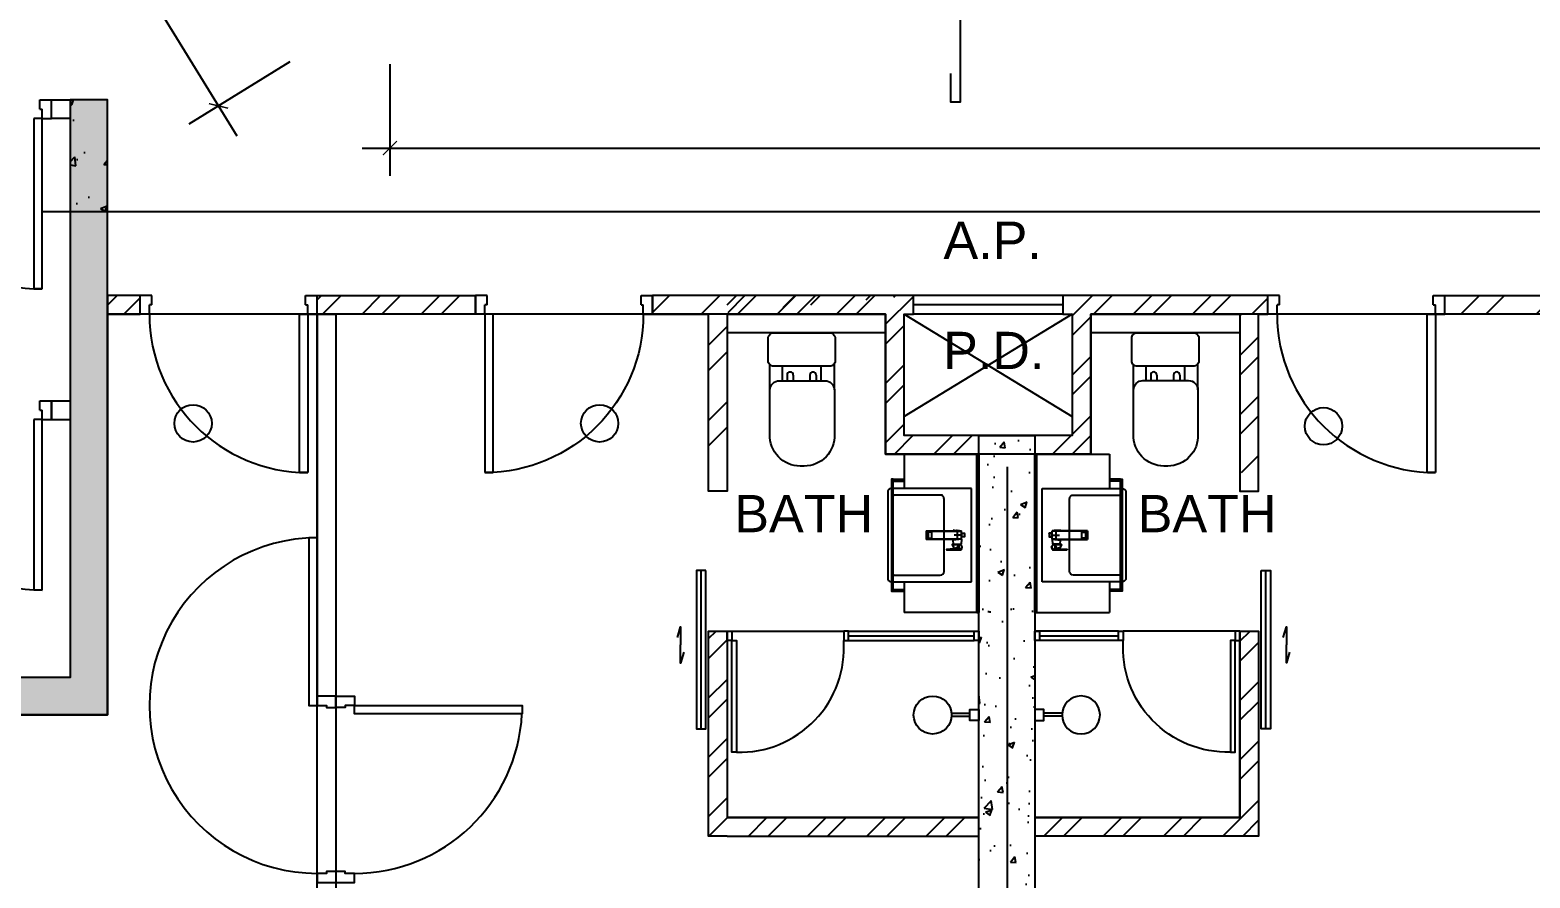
# Model space of a CAD drawing. Header units: millimetres. Extents: x 0 to 70486, y 148 to 42536.
# Drawn here: x 21259 to 29306, y 16343 to 20892 of the extents above; entities that cross this region are included whole.
import ezdxf
from ezdxf.enums import TextEntityAlignment as Align

# ---------------------------------------------------------------- set-up
doc = ezdxf.new("R2010")
doc.units = ezdxf.units.MM
doc.linetypes.add('CENTERX2', pattern=[101.6, 63.5, -12.7, 12.7, -12.7])
doc.layers.get('Defpoints').update_dxf_attribs({"color": 8})
for name, color, linetype in [('Default', 8, 'Continuous'), ('Door', 8, 'Continuous'), ('Dry Wall', 8, 'Continuous'), ('FSD', 8, 'Continuous'), ('GBP A.P.', 8, 'Continuous'), ('GBP Dim', 8, 'Continuous'), ('GBP Text 200', 8, 'Continuous'), ('grid', 8, 'CENTERX2'), ('hatch', 8, 'Continuous'), ('LP-Furn built-in', 8, 'Continuous'), ('LP-Furn built-in 2', 8, 'Continuous'), ('LP-Sanitary', 8, 'Continuous'), ('LP-WC', 8, 'Continuous'), ('metal louvres', 8, 'Continuous'), ('PD', 8, 'Continuous'), ('PD DOOR', 8, 'Continuous'), ('TEXT', 8, 'Continuous'), ('TEXT Ref', 8, 'Continuous'), ('WALL-NEW', 8, 'Continuous'), ('WALL-STRUCTURE', 8, 'Continuous'), ('zzz-room mix', 8, 'Continuous')]:
    doc.layers.add(name, color=color, linetype=linetype)
doc.layers.add('LP-Nonplot', color=8, linetype='Continuous', plot=False)
doc.styles.add('BH', font='arial.ttf')
doc.dimstyles.new('200 GBP', dxfattribs={"dimscale": 1.5, "dimtxt": 150, "dimasz": 50, "dimexe": 125, "dimexo": 50, "dimgap": 50, "dimtad": 1, "dimdec": 0, "dimzin": 0, "dimdsep": 46, "dimtxsty": 'BH', "dimblk": 'ARCHTICK', "dimcen": 0.09, "dimdle": 125, "dimclrd": 9, "dimclre": 9, "dimclrt": 1, "dimadec": 0, "dimazin": 0, "dimtfac": 1, "dimtdec": 0, "dimtix": 1, "dimtmove": 2, "dimatfit": 3, "dimldrblk": 'ARCHTICK', "dimfxl": 300, "dimfxlon": 1, "dimtolj": 1, "dimtzin": 0, "dimarcsym": 0})
pattern_1 = [(45, (1389.7, 9637.85), (-202.0558, 202.0558), []), (45, (1524.4, 9637.85), (-202.0558, 202.0558), [])]
pattern_2 = [(45, (-1501, -7082.12), (-159.099, 159.099), []), (45, (-1394.93, -7082.12), (-159.099, 159.099), [])]
pattern_3 = [(45, (-1501, -7182.22), (-159.099, 159.099), []), (45, (-1394.93, -7182.22), (-159.099, 159.099), [])]

# ---------------------------------------------------------------- blocks, each defined once
blk = doc.blocks.new('DR1CL2')
at = {"layer": 'Door'}
for p, q in [((50, 0), (0, 0)), ((0, 0), (0, -75)), ((50, 0), (50, -50)), ((0, -75), (0, -100)), ((62.5, -50), (50, -50)), ((62.5, -50), (62.5, -100)), ((62.5, -100), (0, -100))]:
    blk.add_line(p, q, dxfattribs=at)
blk = doc.blocks.new('DR1CD')
at = {"layer": 'Door'}
for p, q in [((0, 1), (45, 1)), ((0, 1), (0, 0)), ((45, 0), (45, 1)), ((0, 0), (45, 0))]:
    blk.add_line(p, q, dxfattribs=at)
blk = doc.blocks.new('DR1CM')
at = {"layer": 'Door'}
blk.add_arc((0, 0), 1, 0, 90, dxfattribs=at)
blk = doc.blocks.new('Door 850')
for p, q in [((38290.6, 34986.6), (38290.6, 35836.6)), ((38290.6, 35836.6), (38335.6, 35836.6)), ((38335.6, 35836.6), (38335.6, 34986.6)), ((38240.6, 34986.6), (38240.6, 34911.6)), ((38290.6, 34986.6), (38240.6, 34986.6)), ((38290.6, 34986.6), (38290.6, 34936.6)), ((38335.6, 34986.6), (38290.6, 34986.6)), ((38303.1, 34936.6), (38290.6, 34936.6)), ((38303.1, 34936.6), (38303.1, 34886.6)), ((39128.1, 34936.6), (39140.6, 34936.6)), ((39128.1, 34936.6), (39128.1, 34886.6)), ((39140.6, 34986.6), (39140.6, 34936.6)), ((39140.6, 34986.6), (39190.6, 34986.6)), ((39190.6, 34986.6), (39190.6, 34911.6)), ((38240.6, 34911.6), (38240.6, 34886.6)), ((38303.1, 34886.6), (38240.6, 34886.6)), ((39128.1, 34886.6), (39190.6, 34886.6)), ((39190.6, 34911.6), (39190.6, 34886.6))]:
    blk.add_line(p, q)
blk.add_arc((38290.6, 34986.6), 850, 359.99995, 89.99772)
blk = doc.blocks.new('pln_toilet')
for p, q in [((-170.1, -306.5), (-170.1, -171.6)), ((-78.2, -226.9), (-78.2, -256.5)), ((-45, -226.9), (-45, -256.5)), ((44.7, -226.9), (44.7, -256.5)), ((77.9, -226.9), (77.9, -256.5)), ((175.5, -306.5), (175.5, -165.2))]:
    blk.add_line(p, q)
for points in [[(180, -30), (180, -149.3, -0.414214), (150, -179.3), (-150, -179.3, -0.414214), (-180, -149.3), (-180, -30, -0.414214), (-150, 0), (150, 0, -0.414214)], [(175.5, -306.5), (175.5, -545.1, -0.424695), (14, -715.1), (-7.8, -715.1, -0.423698), (-170.1, -545.1), (-170.1, -306.5, -0.414214), (-120.1, -256.5), (125.5, -256.5, -0.414214)]]:
    blk.add_lwpolyline(points, format="xyb", close=True)
for points in [[(-101.9, -256.5), (-101.9, -179.3)], [(102.9, -179.3), (102.9, -256.5)]]:
    blk.add_lwpolyline(points)
for centre in [(-61.6, -226.9), (61.3, -226.9)]:
    blk.add_arc(centre, 16.6, 0, 180)
blk = doc.blocks.new('pln_shower head')
at = {"ltscale": 100}
for points in [[(101, 9.1), (200, 9.1)], [(101, -5.9), (200, -5.9)]]:
    blk.add_lwpolyline(points, dxfattribs=at)
at = {"ltscale": 0.5}
blk.add_lwpolyline([(248, 30.1), (248, -29.9), (200, -29.9), (200, 30.1)], close=True, dxfattribs=at)
at = {"ltscale": 100}
blk.add_circle((0, 0), 101.9, dxfattribs=at)
blk = doc.blocks.new('_ArchTick')
at = {"color": 0, "const_width": 0.1}
blk.add_lwpolyline([(0.5, 0.5), (-0.5, -0.5)], dxfattribs=at)
blk = doc.blocks.new('*D326')
at = {"layer": 'Defpoints', "color": 0, "transparency": 16777216}
for p in [(21526.9, 23209.5), (22946.5, 20900.9), (22270, 20484.9)]:
    blk.add_point(p, dxfattribs=at)
at = {"layer": 'GBP Dim', "color": 9, "lineweight": -2, "transparency": 16777216}
for p, q in [((21233.7, 23029.2), (20690.6, 22695.2)), ((20752.1, 22953.2), (22368.2, 20325.2)), ((22653.3, 20720.6), (22110.3, 20386.7))]:
    blk.add_line(p, q, dxfattribs=at)
at = {"layer": 'GBP Dim', "color": 9, "lineweight": -2, "transparency": 16777216, "xscale": 75, "yscale": 75, "zscale": 75}
for p, rotation in [((20850.4, 22793.5), 121.5887666786611), ((22270, 20484.9), 301.5887666786611)]:
    blk.add_blockref('_ArchTick', p, dxfattribs=dict(at, rotation=rotation))
at = {"layer": 'GBP Dim', "transparency": 16777216, "insert": (21721.9, 21738.6), "char_height": 225, "attachment_point": 5, "rotation": 301.58877, "style": 'BH'}
blk.add_mtext('\\A1;2710', dxfattribs=at)
blk = doc.blocks.new('*D328')
at = {"layer": 'Defpoints', "color": 0, "transparency": 16777216}
for p in [(23189.8, 20821.8), (41669.8, 20821.8), (41669.8, 20259)]:
    blk.add_point(p, dxfattribs=at)
at = {"layer": 'GBP Dim', "color": 9, "lineweight": -2, "transparency": 16777216}
for p, q in [((23189.8, 20709), (23189.8, 20109)), ((41669.8, 20709), (41669.8, 20109)), ((23039.8, 20259), (41819.8, 20259))]:
    blk.add_line(p, q, dxfattribs=at)
at = {"layer": 'GBP Dim', "color": 9, "lineweight": -2, "transparency": 16777216, "xscale": 75, "yscale": 75, "zscale": 75, "rotation": 180}
blk.add_blockref('_ArchTick', (23189.8, 20259), dxfattribs=at)
at = {"layer": 'GBP Dim', "color": 9, "lineweight": -2, "transparency": 16777216, "xscale": 75, "yscale": 75, "zscale": 75}
blk.add_blockref('_ArchTick', (41669.8, 20259), dxfattribs=at)
at = {"layer": 'GBP Dim', "transparency": 16777216, "insert": (32429.8, 20448.9), "char_height": 225, "attachment_point": 5, "style": 'BH'}
blk.add_mtext('\\A1;18480', dxfattribs=at)
blk = doc.blocks.new('SEANNOT_GROUP2')
at = {"layer": 'Default'}
blk.add_line((81.5, 351.1), (81.5, 317.9), dxfattribs=at)
blk = doc.blocks.new('SEANNOT_GROUP3')
at = {"layer": 'Default'}
blk.add_line((99.8, 335.2), (63.8, 335.2), dxfattribs=at)
blk = doc.blocks.new('ghtfdgd')
at = {"layer": 'LP-Sanitary'}
for p, q in [((79230.7, -114993.6), (79230.7, -114979.6)), ((79231.2, -114979.1), (79250.2, -114979.1)), ((79250.7, -114979.6), (79250.7, -114993.6)), ((79214.2, -115039.6), (79218.2, -114994.6)), ((79217.1, -115027.9), (79214.2, -115039.6)), ((79217.1, -115039.6), (79214.2, -115039.6)), ((79215.7, -115019.1), (79215.7, -115005.6)), ((79215.7, -115005.6), (79217.2, -115005.6)), ((79220.2, -114994.6), (79217.1, -115027.9)), ((79217.5, -115184.4), (79217.1, -115027.9)), ((79220.2, -114994.6), (79218.2, -114994.6)), ((79218.9, -115183.4), (79220.2, -114994.6)), ((79261.1, -114994.6), (79220.2, -114994.6)), ((79250.2, -114994.1), (79231.2, -114994.1)), ((79238.9, -114994.1), (79238.9, -114994.6)), ((79242.4, -114994.6), (79242.4, -114994.1)), ((79263.2, -114994.6), (79261.1, -114994.6)), ((79261.1, -114994.6), (79262.4, -115183.4)), ((79264.2, -115027.9), (79261.1, -114994.6)), ((79263.2, -114994.6), (79288.7, -114996.6)), ((79263.2, -114994.6), (79267.1, -115039.6)), ((79264.2, -115027.9), (79263.8, -115184.4)), ((79264.2, -115027.9), (79267.1, -115039.6)), ((79267.1, -115039.6), (79264.2, -115039.6)), ((79288.7, -115037.7), (79267.1, -115039.6)), ((79288.7, -115037.7), (79288.7, -114996.6)), ((79290.7, -115009.4), (79290.7, -115000.9)), ((79290.7, -115009.6), (79290.7, -115009.4)), ((79290.7, -115010.3), (79290.7, -115009.6)), ((79290.7, -115044.4), (79290.7, -115010.3)), ((79290.7, -115044.7), (79290.7, -115044.4)), ((79290.9, -115010.4), (79310.4, -115018.6)), ((79290.9, -115010.4), (79290.9, -115044.5)), ((79290.9, -115044.5), (79310.4, -115036.3)), ((79310.7, -115017.8), (79291, -115009.5)), ((79291, -115009.5), (79291, -115009.5)), ((79291, -115009.5), (79291, -115009.5)), ((79291, -115044.9), (79310.7, -115036.6)), ((79310.4, -115018.6), (79310.5, -115018.7)), ((79310.4, -115036.3), (79310.5, -115036.2)), ((79310.5, -115018.7), (79310.5, -115027.4)), ((79310.5, -115036.2), (79310.5, -115027.4)), ((79310.7, -115017.8), (79314.8, -115009.2)), ((79313.5, -115028.9), (79313.5, -115020.8)), ((79313.5, -115020.8), (79317.3, -115050.9)), ((79313.5, -115028.9), (79313.5, -115036.9)), ((79313.5, -115036.9), (79317.3, -115075.5)), ((79313.5, -115037), (79317.3, -115075.5)), ((79315.2, -115010.7), (79313.6, -115020.4)), ((79313.6, -115020.5), (79313.6, -115020.4)), ((79317.3, -115050.5), (79313.6, -115020.5)), ((79315.2, -115010.7), (79317.3, -115050.4)), ((79318, -115050.2), (79316, -115010.5)), ((79317.3, -115002.9), (79318.9, -114997.5)), ((79319.4, -115044.7), (79317.3, -115002.9)), ((79317.3, -115050.4), (79317.3, -115050.5)), ((79317.3, -115051.4), (79317.3, -115063.3)), ((79317.3, -115075.1), (79317.3, -115063.3)), ((79317.7, -115051.6), (79318.9, -115052.3)), ((79317.7, -115063.5), (79317.7, -115051.6)), ((79317.7, -115063.5), (79317.7, -115075.4)), ((79319.4, -115051), (79318, -115050.2)), ((79318.7, -114997.4), (79318.9, -114997.5)), ((79319.3, -114997.6), (79318.9, -114997.4)), ((79318.9, -114997.5), (79319.4, -114997.7)), ((79318.9, -115074.8), (79318.9, -115052.3)), ((79319.4, -114997.7), (79319.4, -115044.7)), ((79319.4, -115044.7), (79319.4, -115051)), ((79319.8, -115045.3), (79319.8, -114998.3)), ((79319.8, -115051.6), (79319.8, -115045.3)), ((79319.8, -115051.9), (79319.8, -115051.6)), ((79319.8, -115051.9), (79319.8, -115074.4)), ((79317.7, -115075.4), (79318.9, -115074.8)), ((79318, -115076), (79319.3, -115075.3)), ((79319.8, -115074.4), (79319.8, -115074.6)), ((79218.9, -115183.4), (79217.5, -115184.4)), ((79217.5, -115184.4), (79263.8, -115184.4)), ((79262.4, -115183.4), (79218.9, -115183.4)), ((79225, -115154.8), (79225, -115173.1)), ((79255.3, -115153.8), (79226, -115153.8)), ((79255.3, -115154), (79226, -115154)), ((79226, -115174.1), (79255.3, -115174.1)), ((79256.3, -115173.1), (79256.3, -115154.8)), ((79262.4, -115183.4), (79263.8, -115184.4))]:
    blk.add_line(p, q, dxfattribs=at)
for centre, radius, start, end in [((79231.2, -114979.6), 0.5, 90, 180), ((79250.2, -114979.6), 0.5, 0, 90), ((79240.7, -115019.1), 25, 180, 185.74251), ((79231.2, -114993.6), 0.5, 180, 270), ((79250.2, -114993.6), 0.5, 270, 0), ((79280.3, -115017.1), 20, 56.8024, 65.16541), ((79280.3, -115017.1), 20, 294.83459, 301.61275), ((79290.9, -115000.9), 0.2, 127.85265, 180), ((79290.9, -115044.7), 0.2, 180.01397, 293.04704), ((79511, -115282.7), 357.7, 125.84981, 127.98251), ((79530.3, -115308.3), 389.7, 125.92638, 127.88363), ((79234, -109870), 5139.5, 270.63577, 270.89969), ((79227.2, -108854.2), 6155.7, 270.59451, 270.81562), ((79288.3, -115009.7), 2.67, 3.1953, 9.33669), ((79301.7, -114992.9), 0.28, 69.68638, 135.20106), ((79319.7, -114996.5), 23.1, 247.12521, 247.49949), ((79339.3, -115104.4), 73.6, 112.75714, 112.87481), ((79312.3, -115020.9), 1.23, 6.09456, 11.51592), ((79308.7, -115037.4), 4.84, 5.24499, 7.19277), ((79310.7, -115037.3), 2.83, 5.64545, 8.81471), ((79314, -115009.4), 0.822, 12.82151, 37.37855), ((79314.7, -115011.5), 2.53, 77.49723, 90.78809), ((79315.1, -115009.5), 0.509, 38.0096, 78.40522), ((84763.2, -116562.2), 5664.7, 164.02206, 164.08854), ((79313.8, -115010.5), 2.18, 358.67427, 36.2852), ((79317.8, -115050.7), 0.54, 62.22165, 149.68726), ((79305.3, -115051.3), 11.9, 359.62289, 2.1624), ((79315.7, -115050), 2.38, 342.31294, 353.97204), ((79317.3, -115050.2), 0.738, 359.2113, 2.9985), ((79318.5, -114997.9), 0.689, 55.95421, 80.13248), ((79319, -114998.3), 0.8, 0.00654, 61.47672), ((79319.1, -115051.6), 0.688, 1.5121, 63.73401), ((79313.2, -115075.2), 4.12, 356.11976, 1.38136), ((79317.8, -115075.5), 0.494, 177.69922, 295.85307), ((79318.6, -115075.3), 0.938, 181.08912, 220.22046), ((79319, -115074.6), 0.786, 294.19625, 0.49169)]:
    blk.add_arc(centre, radius, start, end, dxfattribs=at)
for centre, major_axis, ratio, start_param, end_param in [((79290.9, -115000.9), (0.2, 0), 0.870233, 1.308042, 3.141593), ((79290.9, -115009.4), (0.2, 0), 0.870251, 1.333095, 3.141593), ((79290.9, -115010.3), (0.2, 0), 0.5, 3.141593, 4.712389), ((79290.9, -115044.4), (0.2, 0), 0.5, 3.141593, 4.712389), ((79290.9, -115000.9), (0.123, -0.158), 0.834595, 2.099205, 3.141593), ((79290.9, -115000.9), (0.123, -0.158), 0.834595, 3.141593, 3.165459), ((79290.9, -115010), (0.077, 0.836), 0.04975, 4.217846, 5.325586), ((79290.9, -115044.1), (-0.077, 0.836), 0.04975, 2.065339, 3.17308), ((79301.6, -114992.9), (0.117, -0.162), 0.844851, 2.109561, 3.167674), ((79310.4, -115018.2), (-0.311, -0.737), 0.21898, 1.092037, 2.210933), ((79310.4, -115035.9), (-0.311, 0.737), 0.21898, 2.049556, 3.141593), ((79310.5, -115018.3), (-0.309, -0.738), 0.217421, 1.09135, 2.210755), ((79310.5, -115035.8), (-0.309, 0.738), 0.217421, 2.050243, 3.169648), ((79310.4, -115035.9), (-0.311, 0.737), 0.21898, 3.141593, 3.168451), ((79314.3, -115020.6), (-0.782, -0.167), 0.921627, 5.682069, 6.099643), ((79314.3, -115020.8), (-0.794, -0.099), 0.898005, 5.760928, 6.175764), ((79314.3, -115036.7), (0.793, 0.106), 0.789486, 3.026004, 3.133916), ((79314.3, -115036.9), (0.796, 0.077), 0.827125, 3.057559, 3.141593), ((79315.1, -115009.6), (0.173, 0.708), 0.018166, 0.444134, 0.918054), ((79315.3, -115009.6), (0.412, 0.321), 0.549065, 0.513637, 1.195391), ((79315.7, -115010.9), (-0.499, -0.026), 0.868619, 4.118709, 5.82428), ((79316.8, -115003.6), (0.961, -0.275), 0.902908, 1.271288, 1.565184), ((79317.8, -115050.6), (-0.5, -0.016), 0.857677, 4.139605, 5.842177), ((79317.8, -115050.9), (-0.5, -0.02), 0.273668, 4.356492, 6.23412), ((79317.8, -115063.3), (-0.5, 0), 0.5, 0.054498, 1.448623), ((79318.4, -114998), (-0.211, -0.772), 0.117484, 2.694436, 3.141054), ((79318.5, -114998.1), (-0.382, -0.703), 0.237912, 2.705017, 3.14394), ((79319, -114998.3), (-0.382, -0.703), 0.237912, 2.705017, 3.141091), ((79319, -114998.3), (-0.8, 0), 0.876594, 3.141494, 4.164132), ((79319, -115045.3), (-0.8, 0), 0.876594, 3.141494, 4.164132), ((79317.8, -115075.5), (-0.494, 0.079), 0.969108, 0.192451, 2.070079), ((79226, -115154.8), (-1, 0), 0.992546, 4.712389, 6.283185), ((79226, -115154.9), (1, 0), 0.890286, 1.570796, 3.141593), ((79226, -115173.1), (1, 0), 0.992546, 3.141593, 4.712389), ((79255.3, -115154.8), (-1, 0), 0.992546, 3.141593, 4.712389), ((79255.3, -115154.9), (1, 0), 0.890286, 0, 1.570796), ((79255.3, -115173.1), (1, 0), 0.992546, 4.712389, 6.283185)]:
    blk.add_ellipse(centre, major_axis=major_axis, ratio=ratio, start_param=start_param, end_param=end_param, dxfattribs=at)
for points, knots in [([(79291, -115009.5), (79291, -115009.5), (79290.9, -115009.5), (79290.8, -115009.6), (79290.7, -115009.6), (79290.7, -115009.6)], [0, 0, 0, 0, 0.5, 0.5, 1, 1, 1, 1]), ([(79291, -115000.7), (79291, -115000.8), (79291, -115000.8), (79291, -115000.9), (79291, -115001.2), (79291, -115001.4), (79291, -115001.7), (79291, -115002.7), (79291, -115003.8), (79291, -115004.8), (79291, -115006.3), (79291, -115007.8), (79291, -115009.2)], [0, 0, 0, 0, 0.02306, 0.02306, 0.02306, 0.115301, 0.115301, 0.115301, 0.484264, 0.484264, 0.484264, 1, 1, 1, 1]), ([(79301.6, -114992.7), (79301.9, -114992.8), (79302.2, -114992.9), (79302.5, -114993), (79305, -114993.6), (79307.5, -114994.3), (79310.1, -114995), (79312.9, -114995.8), (79315.8, -114996.6), (79318.7, -114997.4)], [0, 0, 0, 0, 0.051688, 0.051688, 0.051688, 0.494848, 0.494848, 0.494848, 1, 1, 1, 1]), ([(79310.5, -115018.7), (79310.9, -115018.8), (79311.2, -115019), (79311.9, -115019.4), (79312.2, -115019.7), (79312.8, -115020.1), (79313, -115020.3), (79313.4, -115020.5), (79313.5, -115020.5), (79313.5, -115020.7)], [0, 0, 0, 0, 0.25, 0.25, 0.5, 0.5, 0.75, 0.75, 1, 1, 1, 1]), ([(79310.5, -115036.2), (79310.9, -115036.1), (79311.2, -115035.9), (79311.9, -115035.6), (79312.2, -115035.5), (79312.8, -115035.6), (79313, -115035.7), (79313.4, -115036.2), (79313.5, -115036.5), (79313.5, -115036.8)], [0, 0, 0, 0, 0.25, 0.25, 0.5, 0.5, 0.75, 0.75, 1, 1, 1, 1]), ([(79313.6, -115020.4), (79313.5, -115020.2), (79313.5, -115020), (79313.3, -115019.6), (79313.2, -115019.3), (79312.7, -115018.8), (79312.3, -115018.6), (79311.6, -115018.2), (79311.2, -115018), (79310.8, -115017.9)], [0, 0, 0, 0, 0.25, 0.25, 0.5, 0.5, 0.75, 0.75, 1, 1, 1, 1]), ([(79310.8, -115036.5), (79311, -115036.5), (79311.3, -115036.3), (79311.8, -115036.2), (79312.2, -115036.1), (79312.5, -115036), (79312.8, -115036), (79313, -115036), (79313.1, -115036.1), (79313.2, -115036.2), (79313.4, -115036.3), (79313.5, -115036.6), (79313.5, -115036.7), (79313.5, -115036.8)], [0, 0, 0, 0, 0.124812, 0.2213171, 0.3092796, 0.3899271, 0.4711589, 0.5451559, 0.6166529, 0.6889172, 0.7974179, 0.8896188, 0.9816515, 0.9816515, 0.9816515, 0.9816515]), ([(79314.8, -115009.2), (79314.8, -115009.2), (79314.9, -115009.2), (79314.9, -115009.2), (79315, -115009.2), (79315, -115009.2), (79315.1, -115009.2), (79315.2, -115009.2)], [0, 0, 0, 0, 0.25, 0.25, 0.5, 0.5, 1, 1, 1, 1]), ([(79317.1, -115002.7), (79317, -115003), (79316.9, -115003.3), (79316.8, -115003.6), (79316.5, -115004.7), (79316.2, -115005.8), (79315.9, -115006.9), (79315.7, -115007.6), (79315.4, -115008.3), (79315.2, -115009)], [0, 0, 0, 0, 0.131954, 0.131954, 0.131954, 0.659772, 0.659772, 0.659772, 1, 1, 1, 1]), ([(79315.2, -115009.2), (79315.2, -115009.2), (79315.2, -115009.2), (79315.2, -115009.2), (79315.2, -115009.2), (79315.2, -115009.2)], [0, 0, 0, 0, 0.5, 0.5, 1, 1, 1, 1]), ([(79315.2, -115009.2), (79315.3, -115009.3), (79315.3, -115009.4), (79315.3, -115009.5), (79315.3, -115009.6), (79315.3, -115009.8), (79315.3, -115009.8), (79315.3, -115009.9), (79315.3, -115010), (79315.2, -115010.2), (79315.2, -115010.3), (79315.2, -115010.5), (79315.2, -115010.6), (79315.2, -115010.7)], [0, 0, 0, 0, 0.125, 0.125, 0.25, 0.25, 0.375, 0.375, 0.5, 0.5, 0.75, 0.75, 1, 1, 1, 1]), ([(79318.7, -114997.4), (79318.6, -114997.5), (79318.6, -114997.7), (79318.5, -114997.9), (79318.2, -114999), (79317.9, -115000.1), (79317.5, -115001.2), (79317.4, -115001.7), (79317.2, -115002.2), (79317.1, -115002.7)], [0, 0, 0, 0, 0.095324, 0.095324, 0.095324, 0.707603, 0.707603, 0.707603, 1, 1, 1, 1]), ([(79317.3, -115050.5), (79317.3, -115050.5), (79317.3, -115050.5), (79317.3, -115050.6), (79317.3, -115050.6), (79317.3, -115050.7), (79317.3, -115050.8), (79317.3, -115050.9)], [0, 0, 0, 0, 0.25, 0.25, 0.5, 0.5, 1, 1, 1, 1]), ([(79317.3, -115051.4), (79317.3, -115051.5), (79317.3, -115051.5), (79317.5, -115051.6), (79317.6, -115051.6), (79317.7, -115051.6)], [0, 0, 0, 0, 0.5, 0.5, 1, 1, 1, 1]), ([(79317.7, -115051.6), (79317.7, -115051.6), (79317.7, -115051.5), (79317.8, -115051.4), (79317.8, -115051.3), (79317.8, -115051.1), (79317.8, -115051), (79317.9, -115050.9), (79317.9, -115050.8), (79317.9, -115050.7)], [0, 0, 0, 0, 0.25, 0.25, 0.5, 0.5, 0.75, 0.75, 1, 1, 1, 1]), ([(79319.4, -115051), (79319.4, -115051), (79319.4, -115051), (79319.4, -115051), (79319.4, -115051), (79319.4, -115051), (79319.4, -115051), (79319.4, -115051.1), (79319.4, -115051.1), (79319.4, -115051.2), (79319.4, -115051.2), (79319.3, -115051.3), (79319.3, -115051.3), (79319.3, -115051.4), (79319.3, -115051.5), (79319.2, -115051.6), (79319.2, -115051.6), (79319.1, -115051.7), (79319.1, -115051.8), (79319, -115051.9), (79319, -115052), (79318.9, -115052.1), (79318.9, -115052.1), (79318.9, -115052.2), (79318.9, -115052.3), (79318.9, -115052.3), (79318.9, -115052.3), (79318.9, -115052.3), (79318.9, -115052.3), (79318.9, -115052.3), (79318.9, -115052.3)], [0, 0, 0, 0, 0.000034, 0.000034, 0.000034, 0.03445, 0.03445, 0.03445, 0.175251, 0.175251, 0.175251, 0.317196, 0.317196, 0.317196, 0.479622, 0.479622, 0.479622, 0.662074, 0.662074, 0.662074, 0.829132, 0.829132, 0.829132, 0.958486, 0.958486, 0.958486, 0.999966, 0.999966, 0.999966, 1, 1, 1, 1]), ([(79319.8, -115051.9), (79319.8, -115052), (79319.7, -115052), (79319.7, -115052.1), (79319.6, -115052.2), (79319.4, -115052.3), (79319.3, -115052.3), (79319.1, -115052.3), (79319, -115052.3), (79318.9, -115052.3)], [0, 0, 0, 0, 0.25, 0.25, 0.5, 0.5, 0.75, 0.75, 1, 1, 1, 1]), ([(79317.3, -115075.1), (79317.3, -115075.2), (79317.3, -115075.2), (79317.5, -115075.3), (79317.6, -115075.3), (79317.7, -115075.4)], [0, 0, 0, 0, 0.5, 0.5, 1, 1, 1, 1]), ([(79319.8, -115074.4), (79319.8, -115074.5), (79319.7, -115074.5), (79319.7, -115074.6), (79319.6, -115074.7), (79319.4, -115074.8), (79319.3, -115074.8), (79319.1, -115074.8), (79319, -115074.8), (79318.9, -115074.8)], [0, 0, 0, 0, 0.25, 0.25, 0.5, 0.5, 0.75, 0.75, 1, 1, 1, 1]), ([(79319.3, -115075.3), (79319.3, -115075.3), (79319.3, -115075.3), (79319.2, -115075.3), (79319.2, -115075.3), (79319.1, -115075.3), (79319.1, -115075.2), (79319, -115075.2), (79319, -115075.1), (79318.9, -115075.1), (79318.9, -115075), (79318.9, -115074.9), (79318.9, -115074.9), (79318.9, -115074.9), (79318.9, -115074.8), (79318.9, -115074.8), (79318.9, -115074.8), (79318.9, -115074.8), (79318.9, -115074.8)], [0.3296223, 0.3296223, 0.3296223, 0.3296223, 0.4796217, 0.4796217, 0.4796217, 0.6620737, 0.6620737, 0.6620737, 0.829132, 0.829132, 0.829132, 0.9584856, 0.9584856, 0.9584856, 0.9999655, 0.9999655, 0.9999655, 1, 1, 1, 1])]:
    blk.add_open_spline(points, degree=3, knots=knots, dxfattribs=at)
for points, degree in [([(79301.8, -114992.7), (79301.7, -114992.6), (79301.7, -114992.7), (79301.6, -114992.7)], 3), ([(79318.6, -114997.3), (79316.3, -114996.6), (79310.7, -114995.1), (79301.8, -114992.7)], 3), ([(79313.5, -115028.9), (79313.5, -115028.4), (79313.4, -115028), (79312.3, -115027.4), (79311.4, -115027.4), (79310.5, -115027.4)], 5), ([(79317.9, -115075.9), (79317.9, -115076), (79318, -115076), (79318, -115075.9)], 3)]:
    blk.add_open_spline(points, degree=degree, dxfattribs=at)
at = {"layer": 'LP-Nonplot'}
for name in ['SEANNOT_GROUP3', 'SEANNOT_GROUP2']:
    blk.add_blockref(name, (79159.1, -115352.3), dxfattribs=at)
blk = doc.blocks.new('SINK')
at = {"layer": 'LP-Sanitary'}
blk.add_line((-74936.8, -44774), (-75436.8, -44774), dxfattribs=at)
blk.add_lwpolyline([(-75436.8, -44774), (-75436.8, -45203.2, 0.414214), (-75416.8, -45223.2), (-74956.8, -45223.2, 0.414214), (-74936.8, -45203.2), (-74936.8, -44774)], format="xyb", dxfattribs=at)
blk.add_lwpolyline([(-75401.8, -44941.1), (-75401.8, -45183.3, 0.414117), (-75381.8, -45203.2), (-74991.8, -45203.2, 0.41431), (-74971.8, -45183.2), (-74971.8, -44941.1, 0.414117), (-74991.8, -44921.1), (-75381.8, -44921.1, 0.41431)], format="xyb", close=True, dxfattribs=at)
at = {"layer": 'LP-Furn built-in'}
blk.add_blockref('ghtfdgd', (-154427.4, 70168.1), dxfattribs=at)
blk = doc.blocks.new('BATH XXX')
at = {"ltscale": 1000}
for p, q in [((514.5, -17.9), (114.5, -17.9)), ((114.5, -17.9), (114.5, -203)), ((54.6, -152.8), (114.5, -152.8)), ((54.6, -162.8), (114.5, -162.8)), ((114.5, -703), (114.5, -867.9)), ((54.6, -744.5), (114.5, -744.5)), ((54.6, -754.5), (114.5, -754.5)), ((514.5, -867.9), (114.5, -867.9))]:
    blk.add_line(p, q, dxfattribs=at)
for points in [[(504.5, -867.9), (504.5, -17.9), (514.5, -17.9), (514.5, -867.9), (504.5, -867.9)], [(504.5, -17.9), (504.5, -867.9), (514.5, -867.9), (514.5, -17.9), (504.5, -17.9)]]:
    blk.add_lwpolyline(points, dxfattribs=at)
at = {"ltscale": 200}
blk.add_lwpolyline([(54.6, -152.8), (46.1, -152.8), (46.1, -754.5), (54.6, -754.5)], close=True, dxfattribs=at)
at = {"layer": 'LP-Furn built-in', "rotation": 270}
blk.add_blockref('SINK', (45248.6, -75639.7), dxfattribs=at)
blk = doc.blocks.new('A$C65CE4B9A')
at = {"layer": 'grid', "ltscale": 200}
for p, q in [((-41000, 10500), (-41000, -20450)), ((-66500, -8450), (0, -8450))]:
    blk.add_line(p, q, dxfattribs=at)

msp = doc.modelspace()

# ---------------------------------------------------------------- hatches: boundary and pattern name
at = {"layer": 'hatch'}
h = msp.add_hatch(dxfattribs=at)
h.set_pattern_fill('AR-CONC', color=256, scale=50, style=0)
h.set_pattern_definition([(50, (-580552.97, 738548.02), (358.63009, -31.37607), [37.5, -412.5]), (355, (-580552.97, 738548.02), (-69.37567, 376.09607), [30, -330]), (100.4514, (-580523.1, 738545.4), (289.25469, 344.71977), [31.8701, -350.57106]), (46.1842, (-580552.97, 738648), (533.62052, -82.7595), [56.25, -618.75]), (96.6356, (-580508.5, 738641.1), (467.33135, 487.05894), [47.80514, -525.8565]), (351.1842, (-580553, 738648), (467.33097, 487.0593), [45, -495]), (21, (-580502.97, 738623.02), (298.45353, -201.309445), [37.5, -412.5]), (326, (-580502.97, 738623.02), (121.65767, 362.57502), [30, -330]), (71.4514, (-580478.1, 738606.24), (420.11131, 161.26525), [31.8701, -350.57106]), (37.5, (-580552.97, 738548.02), (6.079928, 166.446927), [0, -326, 0, -335, 0, -331.25]), (7.5, (-580552.97, 738548.02), (131.53477, 197.205856), [0, -191, 0, -318.5, 0, -126.25]), (327.5, (-580664.47, 738548.02), (266.911218, -11.277436), [0, -125, 0, -390, 0, -517.5]), (317.5, (-580714.47, 738548.02), (291.593085, 50.05249), [0, -162.5, 0, -259, 0, -367.5])])
h.paths.add_polyline_path([(17181.5, 17417.7), (17181.5, 17217.8), (21674, 17217.8), (21674, 19917.8), (21674, 20517.8), (21474, 20517.8), (21474, 19917.8), (21474, 17417.8)])
h.paths.add_polyline_path([(17181.5, 17217.8), (17181.5, 17417.7), (15949, 17417.7), (15949, 19817.8), (20359, 19817.8), (20359, 20017.8), (15749, 20017.8), (15749, 17217.7)])
edge = h.paths.add_edge_path()
edge.add_line((15749, 17342.8), (15749, 17217.8))
edge.add_line((15749, 17217.8), (11674, 17217.7))
edge.add_line((11674, 17217.7), (11499, 17217.7))
edge.add_line((11499, 17217.7), (11499, 18317.7))
edge.add_line((11499, 18317.7), (11624, 18317.7))
edge.add_line((11624, 18317.7), (11624, 17567.7))
edge.add_line((11624, 17567.7), (11849, 17567.7))
edge.add_line((11849, 17567.7), (11849, 17342.8))
edge.add_line((11849, 17342.8), (15749, 17342.8))
h = msp.add_hatch(dxfattribs=at)
h.set_pattern_fill('AR-CONC', color=256, scale=2, style=0)
h.set_pattern_definition([(50, (1389.7, 9537.85), (364.3693, -31.878), [38.1, -419.1]), (355, (1389.7, 9537.85), (-70.4857, 382.113), [30.48, -335.28]), (100.451, (1420.07, 9535.2), (293.885, 350.2334), [32.38, -356.18]), (46.1842, (1389.7, 9639.45), (542.158, -84.085), [57.15, -628.65]), (96.6356, (1434.9, 9632.45), (474.808, 494.851), [48.57, -534.27]), (351.184, (1389.7, 9639.45), (474.809, 494.85), [45.72, -502.92]), (21, (1440.5, 9614.05), (303.2298, -204.531), [38.1, -419.1]), (326, (1440.5, 9614.05), (123.604, 368.376), [30.48, -335.28]), (71.4514, (1465.77, 9597), (426.833, 163.8457), [32.38, -356.18]), (37.5, (1389.7, 9537.85), (6.1772, 169.1101), [0, -331.216, 0, -340.36, 0, -336.55]), (7.5, (1389.7, 9537.85), (133.6393, 200.3611), [0, -194.056, 0, -323.596, 0, -128.27]), (327.5, (1276.42, 9537.85), (271.1812, -11.4575), [0, -127, 0, -396.24, 0, -525.78]), (317.5, (1225.62, 9537.85), (296.2584, 50.853), [0, -165.1, 0, -263.144, 0, -373.38])])
h.paths.add_polyline_path([(21674, 19917.8), (21474, 19917.8), (21474, 20517.8), (21674, 20517.8)])
h = msp.add_hatch(dxfattribs=at)
h.set_pattern_fill('ANSI32', color=256, scale=30, style=0)
h.set_pattern_definition(pattern_1)
h.paths.add_polyline_path([(21849, 19467.8), (21674, 19467.8), (21674, 19367.8), (21849, 19367.8)])
h = msp.add_hatch(dxfattribs=at)
h.set_pattern_fill('ANSI32', color=256, scale=600, style=0)
h.set_pattern_definition([(45, (-1501, -7082.21), (-159.099, 159.099), []), (45, (-1394.93, -7082.21), (-159.099, 159.099), [])])
h.paths.add_polyline_path([(22799, 19467.8), (23649, 19467.8), (23649, 19367.8), (22799, 19367.8)])
h = msp.add_hatch(dxfattribs=at)
h.set_pattern_fill('ANSI32', color=256, scale=30, style=0)
h.set_pattern_definition(pattern_1)
edge = h.paths.add_edge_path()
edge.add_line((25999, 19467.8), (24599, 19467.8))
edge.add_line((24599, 19467.8), (24599, 19367.8))
edge.add_line((24599, 19367.8), (24899, 19367.8))
h = msp.add_hatch(dxfattribs=at)
h.set_pattern_fill('ANSI32', color=256, scale=600, style=0)
h.set_pattern_definition(pattern_2)
h.paths.add_polyline_path([(24999, 19367.5), (24999, 19467.9), (25999, 19467.9), (25999, 19367.9), (25949, 19367.9), (25949, 18717.4), (26349, 18717.4), (26349, 18617.4), (25849, 18617.4), (25849, 19267.6), (25849, 19367.9)])
h = msp.add_hatch(dxfattribs=at)
h.set_pattern_fill('ANSI32', color=256, scale=600, style=0)
h.set_pattern_definition(pattern_2)
h.paths.add_polyline_path([(26649, 18617.4), (26949, 18617.4), (26949, 19367.9), (27899, 19367.9), (27899, 19467.9), (26799, 19467.9), (26799, 19367.9), (26849, 19367.9), (26849, 18717.4), (26649, 18717.4)])
h = msp.add_hatch(dxfattribs=at)
h.set_pattern_fill('ANSI32', color=256, scale=30, style=0)
h.set_pattern_definition([(45, (322262.36, -76059.32), (-202.05576, 202.05576), []), (45, (322397.06, -76059.32), (-202.05576, 202.05576), [])])
h.paths.add_polyline_path([(30149, 19367.8), (28849, 19367.8), (28849, 19467.8), (30149, 19467.8)])
h = msp.add_hatch(dxfattribs=at)
h.set_pattern_fill('ANSI32', color=256, scale=30, style=0)
h.set_pattern_definition([(45, (325063.66, -76259.63), (-202.05576, 202.05576), []), (45, (325198.36, -76259.63), (-202.05576, 202.05576), [])])
h.paths.add_polyline_path([(24899, 19367.4), (24999, 19367.4), (24999, 18517.3), (24899, 18517.3)])
h = msp.add_hatch(dxfattribs=at)
h.set_pattern_fill('ANSI32', color=256, scale=600, style=0)
h.set_pattern_definition([(45, (320471.66, -92879.4), (-159.09903, 159.09903), []), (45, (320577.73, -92879.4), (-159.09903, 159.09903), [])])
h.paths.add_polyline_path([(27749, 18517.6), (27849, 18517.6), (27849, 19367.6), (27749, 19367.6)])
h = msp.add_hatch(dxfattribs=at)
h.set_pattern_fill('AR-CONC', color=256, scale=50, style=0)
h.set_pattern_definition([(50, (-580552.97, 738548.02), (358.63009, -31.37607), [37.5, -412.5]), (355, (-580552.97, 738548.02), (-69.37567, 376.09607), [30, -330]), (100.4514, (-580523.1, 738545.4), (289.25469, 344.71977), [31.8701, -350.57106]), (46.1842, (-580552.97, 738648), (533.62052, -82.7595), [56.25, -618.75]), (96.6356, (-580508.5, 738641.1), (467.33135, 487.05894), [47.80514, -525.8565]), (351.1842, (-580553, 738648), (467.33097, 487.0593), [45, -495]), (21, (-580502.97, 738623.02), (298.45353, -201.309445), [37.5, -412.5]), (326, (-580502.97, 738623.02), (121.65767, 362.57502), [30, -330]), (71.4514, (-580478.1, 738606.24), (420.11131, 161.26525), [31.8701, -350.57106]), (37.5, (-580552.97, 738548.02), (6.079928, 166.446927), [0, -326, 0, -335, 0, -331.25]), (7.5, (-580552.97, 738548.02), (131.53477, 197.205856), [0, -191, 0, -318.5, 0, -126.25]), (327.5, (-580664.47, 738548.02), (266.911218, -11.277436), [0, -125, 0, -390, 0, -517.5]), (317.5, (-580714.47, 738548.02), (291.593085, 50.05249), [0, -162.5, 0, -259, 0, -367.5])])
h.paths.add_polyline_path([(26349, 15667.8), (26349, 18717.4), (26649, 18717.4), (26649, 15667.5)])
h.paths.add_polyline_path([(26749, 13667.8), (26249, 13667.8), (26249, 12917.9), (26749, 12917.9)])
h = msp.add_hatch(dxfattribs=at)
h.set_pattern_fill('ANSI32', color=256, scale=600, style=0)
h.set_pattern_definition(pattern_3)
h.paths.add_polyline_path([(26349, 16667.3), (24999, 16667.3), (24999, 17667.3), (24899, 17667.3), (24899, 16567.3), (24999, 16567.3), (26189, 16567.3), (26189, 16567.7), (26189, 16567.7), (26189, 16567.7), (26249, 16567.7), (26249, 16567.3), (26349, 16567.3)])
h = msp.add_hatch(dxfattribs=at)
h.set_pattern_fill('ANSI32', color=256, scale=600, style=0)
h.set_pattern_definition(pattern_3)
h.paths.add_polyline_path([(27849, 17667.6), (27749, 17667.6), (27749, 16667.6), (27249, 16667.6), (27249, 16567.6), (27849, 16567.6)])
h = msp.add_hatch(dxfattribs=at)
h.set_pattern_fill('ANSI32', color=256, scale=600, style=0)
h.set_pattern_definition([(45, (323071.64, -93079.3), (-159.09903, 159.09903), []), (45, (323177.7, -93079.3), (-159.09903, 159.09903), [])])
h.paths.add_polyline_path([(26649, 16667.3), (27249, 16667.3), (27249, 16567.3), (26649, 16567.3)])
h = msp.add_hatch(dxfattribs=at)
h.set_pattern_fill('ANSI32', color=256, scale=600, style=0)
h.set_pattern_definition([(45, (323071.64, -93079.31), (-159.09903, 159.09903), []), (45, (323177.7, -93079.31), (-159.09903, 159.09903), [])])
h.paths.add_polyline_path([(26649, 16667.3), (27249, 16667.3), (27249, 16567.3), (26649, 16567.3)])

# ---------------------------------------------------------------- linework, layer by layer
at = {"layer": 'Door'}
for points in [[(22799, 17267.8), (22799, 18167.8), (22754, 18167.8), (22754, 17267.8)], [(22999, 17267.8), (23899, 17267.8), (23899, 17222.8), (22999, 17222.8)]]:
    msp.add_lwpolyline(points, close=True, dxfattribs=at)
for points in [[(22899, 17317.8), (22799, 17317.8), (22799, 17267.8), (22849, 17267.8), (22849, 17257.8), (22899, 17257.8), (22899, 17317.8)], [(22899, 17317.8), (22999, 17317.8), (22999, 17267.8), (22949, 17267.8), (22949, 17257.8), (22899, 17257.8), (22899, 17317.8)], [(22799, 16317.8), (22999, 16317.8), (22999, 16367.8), (22949, 16367.8), (22949, 16377.8), (22849, 16377.8), (22849, 16367.8), (22799, 16367.8), (22799, 16317.8), (22999, 16317.8)]]:
    msp.add_lwpolyline(points, dxfattribs=at)
for centre, start, end in [((22799, 17267.8), 90.00008, 270.00009), ((22999, 17267.8), 270, 357.13402)]:
    msp.add_arc(centre, 900, start, end, dxfattribs=at)
at = {"layer": 'Dry Wall'}
msp.add_line((22799, 19367.8), (22799, 17318.6), dxfattribs=at)
msp.add_lwpolyline([(22799, 19367.9), (22899, 19367.9), (22899, 17317.8)], dxfattribs=at)
at = {"layer": 'FSD'}
for centre in [(22133.5, 18781.7), (24314.5, 18781.7), (28197.9, 18766.7)]:
    msp.add_circle(centre, 100, dxfattribs=at)
at = {"layer": 'LP-Furn built-in 2'}
for points in [[(24883.8, 17992.3), (24833.8, 17992.3), (24833.8, 17142.3), (24883.8, 17142.3)], [(27864, 17992.6), (27914, 17992.6), (27914, 17142.6), (27864, 17142.6)]]:
    msp.add_lwpolyline(points, close=True, dxfattribs=at)
for points in [[(24858.8, 17142.3), (24858.8, 17992.3)], [(27889, 17142.6), (27889, 17992.6)], [(24731.8, 17633.1), (24749, 17690.7), (24749, 17593.5)], [(27981.7, 17633.4), (27998.9, 17691), (27998.9, 17593.7)], [(24766.2, 17553.8), (24749, 17496.2), (24749, 17593.5)], [(28016.1, 17554), (27998.9, 17496.4), (27998.9, 17593.7)]]:
    msp.add_lwpolyline(points, dxfattribs=at)
at = {"layer": 'LP-Sanitary'}
msp.add_line((27099, 17667.6), (26649, 17667.6), dxfattribs=at)
for points in [[(24999, 17667.3), (24999, 16667.4), (26349, 16667.4), (26349, 17667.4)], [(25024, 17667.3), (25624, 17667.3)], [(25649, 17667.3), (26324, 17667.3), (26324, 17667.3)], [(25649, 17642.3), (26324, 17642.3)], [(26349, 17667.4), (26349, 17617.4), (26324, 17617.4), (26324, 17667.4), (26349, 17667.4)], [(26649, 17667.6), (26649, 16667.6), (27749, 16667.6), (27749, 17667.6)], [(26674, 17667.6), (26674, 17617.6), (26649, 17617.6), (26649, 17667.6), (26674, 17667.6)], [(26673.9, 17642.6), (27099, 17642.6)], [(27124, 17667.6), (27124, 17617.6), (27099, 17617.6), (27099, 17667.6), (27124, 17667.6)], [(27724, 17667.6), (27124, 17667.6)], [(25649, 17617.3), (26324, 17617.3), (26324, 17617.3)], [(27099, 17617.6), (26674, 17617.6)]]:
    msp.add_lwpolyline(points, dxfattribs=at)
for points in [[(25024, 17617.3), (24999, 17617.3), (24999, 17667.3), (25024, 17667.3)], [(25624, 17617.3), (25649, 17617.3), (25649, 17667.3), (25624, 17667.3)], [(27724, 17617.6), (27749, 17617.6), (27749, 17667.6), (27724, 17667.6)], [(25049, 17017.3), (25024, 17017.3), (25024, 17617.3), (25049, 17617.3)], [(27699, 17017.6), (27724, 17017.6), (27724, 17617.6), (27699, 17617.6)]]:
    msp.add_lwpolyline(points, close=True, dxfattribs=at)
for points in [[(25049, 17017.9, 0.444386), (25624, 17617.3)], [(27699, 17018.1, -0.444386), (27124, 17617.6)]]:
    msp.add_lwpolyline(points, format="xyb", dxfattribs=at)
at = {"layer": 'LP-WC'}
for points in [[(25847, 19267.5), (24999, 19267.5)], [(25847, 19267.4), (24999, 19267.4)], [(27749, 19267.7), (26949, 19267.7)]]:
    msp.add_lwpolyline(points, dxfattribs=at)
at = {"layer": 'metal louvres'}
msp.add_lwpolyline([(26249, 21067.8), (26249, 20505.1), (26199, 20505.1), (26199, 20658.1)], dxfattribs=at)
at = {"layer": 'PD'}
for points in [[(26799, 19467.8), (25999, 19467.8)], [(26799, 19367.8), (25999, 19367.8)]]:
    msp.add_lwpolyline(points, dxfattribs=at)
at = {"layer": 'PD', "ltscale": 20}
for points in [[(26849, 19367.8), (25949, 18817.8)], [(25949, 19367.8), (26849, 18817.8)]]:
    msp.add_lwpolyline(points, dxfattribs=at)
at = {"layer": 'PD DOOR'}
msp.add_lwpolyline([(26799, 19417.8), (25999, 19417.8)], dxfattribs=at)
at = {"layer": 'WALL-NEW'}
msp.add_line((27749, 16667.6), (26649, 16667.6), dxfattribs=at)
for points in [[(21374, 20517.8), (21474, 20517.8)], [(21374, 20417.8), (21374, 20517.8)], [(21474, 20517.8), (21474, 20417.8)], [(21474, 20417.8), (21374, 20417.8)], [(21849, 19467.8), (21674, 19467.8), (21674, 19367.8), (21849, 19367.8), (21849, 19467.8)], [(25999, 19467.8), (24599, 19467.8), (24599, 19367.8), (24899, 19367.8)], [(27849, 19367.8), (27899, 19367.8), (27899, 19467.8), (26799, 19467.8), (26799, 19367.8), (26849, 19367.8), (26849, 18717.4), (25949, 18717.4), (25949, 19367.8), (25999, 19367.8), (25999, 19467.8)], [(24999, 19367.8), (24999, 18417.7), (24899, 18417.7), (24899, 19367.8)], [(24999, 19367.8), (25849, 19367.8), (25849, 18617.4), (26349, 18617.4)], [(26649, 18617.4), (26949, 18617.4), (26949, 19367.8), (27758.8, 19367.8)], [(27749, 19367.8), (27749, 18417.6), (27849, 18417.6), (27849, 19367.8)], [(21374, 18902.8), (21474, 18902.8)], [(21374, 18902.8), (21374, 18802.8)], [(21374, 18802.8), (21474, 18802.8)], [(24999, 16567.3), (24999, 16567.3), (24899, 16567.3), (24899, 17667.3), (24999, 17667.3), (24999, 16667.3)], [(27749, 17667.6), (27849, 17667.6), (27849, 16567.6), (26649, 16567.6)], [(27749, 17667.6), (27749, 16667.6)], [(24999, 16567.3), (26349, 16567.3), (26349, 16667.3), (24999, 16667.3)]]:
    msp.add_lwpolyline(points, dxfattribs=at)
for points in [[(22799, 19467.8), (23649, 19467.8), (23649, 19367.8), (22799, 19367.8)], [(28849, 19467.8), (30149, 19467.8), (30149, 19367.8), (28849, 19367.8)]]:
    msp.add_lwpolyline(points, close=True, dxfattribs=at)
at = {"layer": 'WALL-STRUCTURE'}
for points in [[(17599, 17217.7), (21674, 17217.8), (21674, 19917.8), (21674, 20517.8), (21474, 20517.8), (21474, 19917.8), (21474, 17417.8), (15949, 17417.7), (15949, 19817.8), (20359, 19817.8), (20359, 20017.8), (15749, 20017.8), (15749, 17217.8), (17399, 17217.8), (17399, 12917.8), (17599, 12917.8), (17599, 17217.7)], [(26349, 15667.8), (26349, 18717.4), (26649, 18717.4), (26649, 15667.5), (26349, 15667.8)]]:
    msp.add_lwpolyline(points, dxfattribs=at)
at = {"layer": 'zzz-room mix', "elevation": 0}
msp.add_lwpolyline([(17599, 13042.8), (22799, 13042.8), (22799, 14117.8), (23299, 14117.8), (23299, 16117.8), (22799.1, 16117.7), (22799.1, 19367.8), (21674, 19367.8), (21674, 17217.8), (17599, 17217.7)], close=True, dxfattribs=at)
at = {"layer": 'zzz-room mix'}
msp.add_lwpolyline([(22899, 19367.8), (22899, 16217.9), (23399, 16217.9), (23399, 13042.8), (44249, 13042.8), (44249, 13917.9), (44549, 13917.9), (44549, 19367.8), (39049, 19367.8), (39049, 18717.8), (37949, 18717.8), (37949, 19367.8), (33049, 19367.8), (33049, 18717.8), (31949, 18717.8), (31949, 19367.8), (26949, 19367.8), (26949, 18617.4), (25849, 18617.4), (25849, 19367.8)], close=True, dxfattribs=at)

# ---------------------------------------------------------------- block references
at = {"layer": 'Door'}
for name, p, rotation in [('DR1CL2', (21374, 20417.8), 180.0000416214653), ('Door 850', (61039.6, 54354.4), 180), ('Door 850', (67089.6, 54354.4), 180.0000416214653), ('DR1CL2', (21374, 18802.8), 180.0000416214653)]:
    msp.add_blockref(name, p, dxfattribs=dict(at, rotation=rotation))
at = {"layer": 'Door', "xscale": 915.0000000000089, "yscale": 915.0000000000089, "zscale": 915.0000000000089, "rotation": 180.0000416266846}
for p in [(21324, 20417.8), (21324, 18802.8)]:
    msp.add_blockref('DR1CM', p, dxfattribs=at)
at = {"layer": 'Door', "yscale": 915, "rotation": 180.0000416214653}
for p in [(21324, 20417.8), (21324, 18802.8)]:
    msp.add_blockref('DR1CD', p, dxfattribs=at)
at = {"layer": 'Door', "xscale": -1, "rotation": 180}
msp.add_blockref('Door 850', (-14591.6, 54354.4), dxfattribs=at)
at = {"layer": 'LP-Sanitary'}
for name, p in [('pln_toilet', (25398.3, 19267.4)), ('pln_toilet', (27349, 19267.7)), ('BATH XXX', (25834.5, 18635.3))]:
    msp.add_blockref(name, p, dxfattribs=at)
at = {"layer": 'LP-Sanitary', "xscale": -1}
msp.add_blockref('BATH XXX', (27163.5, 18635.3), dxfattribs=at)
at = {"layer": 'LP-Sanitary', "rotation": 9.155388334729972e-05}
msp.add_blockref('pln_shower head', (26101, 17217.2), dxfattribs=at)
at = {"layer": 'LP-Sanitary', "xscale": -1, "rotation": 359.9999084461166}
msp.add_blockref('pln_shower head', (26897, 17217.5), dxfattribs=at)
at = {"layer": 'TEXT Ref'}
msp.add_blockref('A$C65CE4B9A', (67500, 28367.9), dxfattribs=at)

# ---------------------------------------------------------------- texts
at = {"layer": 'GBP A.P.', "style": 'BH'}
msp.add_text('A.P.', height=200, rotation=0.00004, dxfattribs=at).set_placement((26423.1, 19664.3), align=Align.CENTER)
at = {"layer": 'GBP Text 200', "style": 'BH'}
for p in [(25409.5, 18197.6), (27573.6, 18197.6)]:
    msp.add_text('BATH', height=200, dxfattribs=at).set_placement(p, align=Align.CENTER)
at = {"layer": 'TEXT', "style": 'BH'}
msp.add_text('P.D.', height=200, dxfattribs=at).set_placement((26428.9, 19073), align=Align.CENTER)

# ---------------------------------------------------------------- dimensions: what is measured, and where the dimension line sits
at = {"layer": 'GBP Dim'}
dim = msp.add_aligned_dim(p1=(21526.9, 23209.5), p2=(22946.5, 20900.9), distance=-794.2, dimstyle='200 GBP', override={"dimclrt": 256}, dxfattribs=at)
dim.commit()
dim.dimension.update_dxf_attribs({"geometry": '*D326', "text_midpoint": (21721.9, 21738.6)})
dim = msp.add_linear_dim(base=(41669.8, 20259), p1=(23189.8, 20821.8), p2=(41669.8, 20821.8), dimstyle='200 GBP', override={"dimexe": 100, "dimdle": 100, "dimclrt": 256}, dxfattribs=at)
dim.commit()
dim.dimension.update_dxf_attribs({"geometry": '*D328', "text_midpoint": (32429.8, 20448.9)})

doc.saveas('drawing.dxf')
